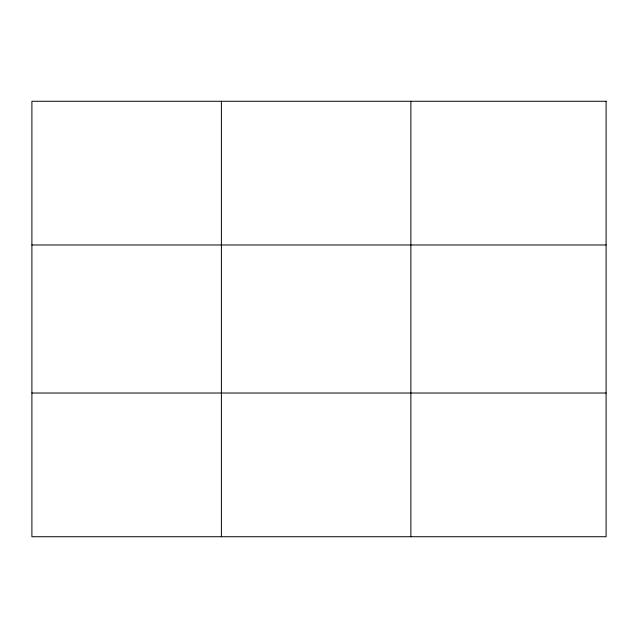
<?xml version="1.0" encoding="UTF-8"?>
<svg xmlns="http://www.w3.org/2000/svg" width="638" height="638" viewBox="0 0 638 638"><rect width="100%" height="100%" fill="white"/><g stroke="black" fill="none" stroke-linecap="round" stroke-linejoin="round"><path stroke-width="0.96" d="M221.386 101.275L221.386 536.725M410.872 101.275L410.872 536.725M31.9 244.976L606.1 244.976M31.9 393.024L606.1 393.024M606.1 101.275L606.1 536.725L31.9 536.725L31.9 101.275L606.1 101.275"/></g></svg>
